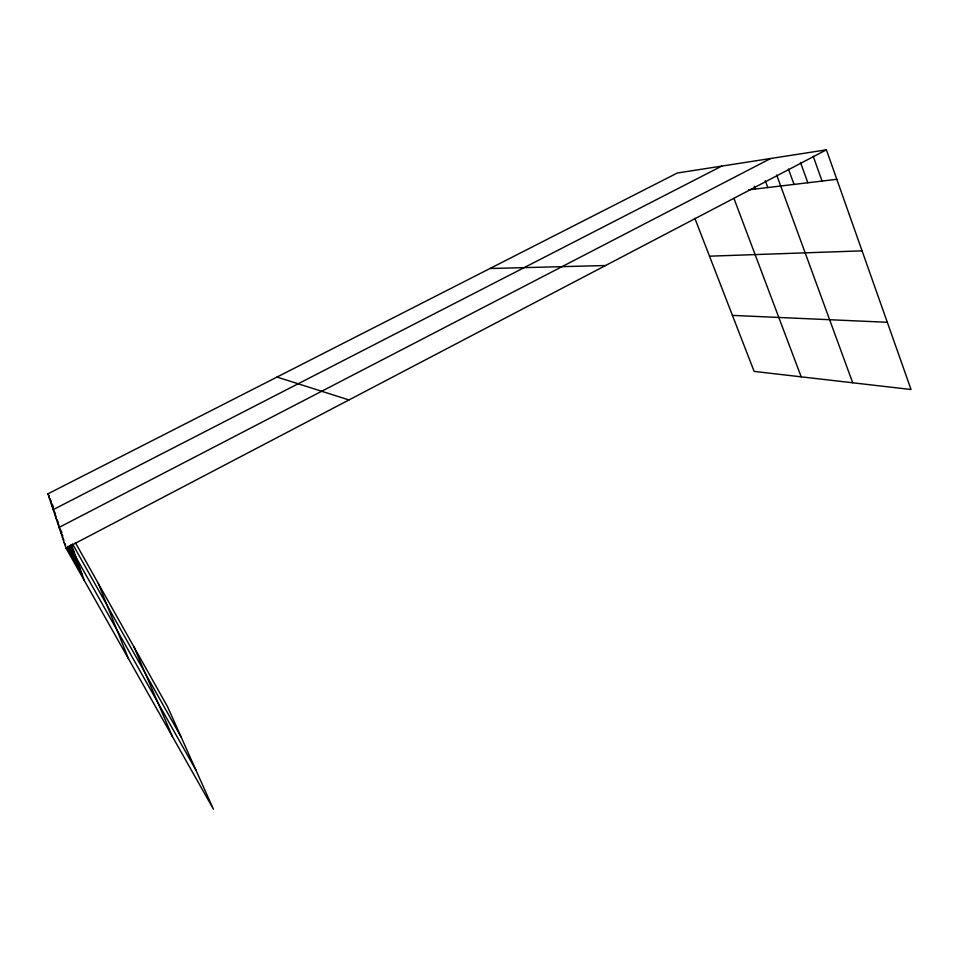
<?xml version="1.0" encoding="UTF-8"?>
<svg xmlns="http://www.w3.org/2000/svg" width="959" height="959" viewBox="0 0 959 959"><rect width="100%" height="100%" fill="white"/><g stroke="black" fill="none" stroke-linecap="round" stroke-linejoin="round"><path stroke-width="1.44" d="M75.353 542.626L167.645 706.903L213.413 809.168L66.039 548.164L826.394 149.832L911.05 389.51L754.122 371.409L694.867 218.352M770.64 158.499L59.122 527.39L61.939 532.401M721.755 166.099L53.213 509.637L55.358 513.449M66.039 548.164L47.95 493.825L677.318 173.004L826.394 149.832M748.583 189.834L836.811 179.309M709.516 256.185L862.081 250.85M489.941 268.52L605.549 265.523M732.436 315.391L887.303 322.284M277.007 377.067L348.98 399.939M62.443 537.364L63.905 539.953M67.574 546.45L80.029 568.531M64.205 542.65L65.632 545.192M67.07 547.733L82.138 574.417M49.197 497.565L51.33 501.365M50.491 501.449L53.38 506.592M51.822 505.465L53.224 507.958M72.536 543.969L181.071 736.908M54.603 513.832L56.066 516.41M56.054 518.184L58.187 521.96M70.954 544.64L72.369 547.157M57.564 522.703L59.002 525.268M70.558 545.779L74.179 552.192M69.707 546.162L196.056 770.377M60.753 532.281L62.91 536.105M68.652 546.294L77.991 562.873M47.95 493.825L49.353 496.318M134.02 647.049L172.392 736.512M98.333 583.528L128.53 658.833M733.959 198.465L801.197 376.839M754.265 186.226L755.308 189.031M765.306 180.772L767.799 187.544M776.682 175.006L852.695 382.773M788.454 169.024L794.028 184.416M800.501 162.443L807.814 182.773M71.505 544.724L84.332 580.555M813.208 156.245L822.055 181.071"/></g></svg>
